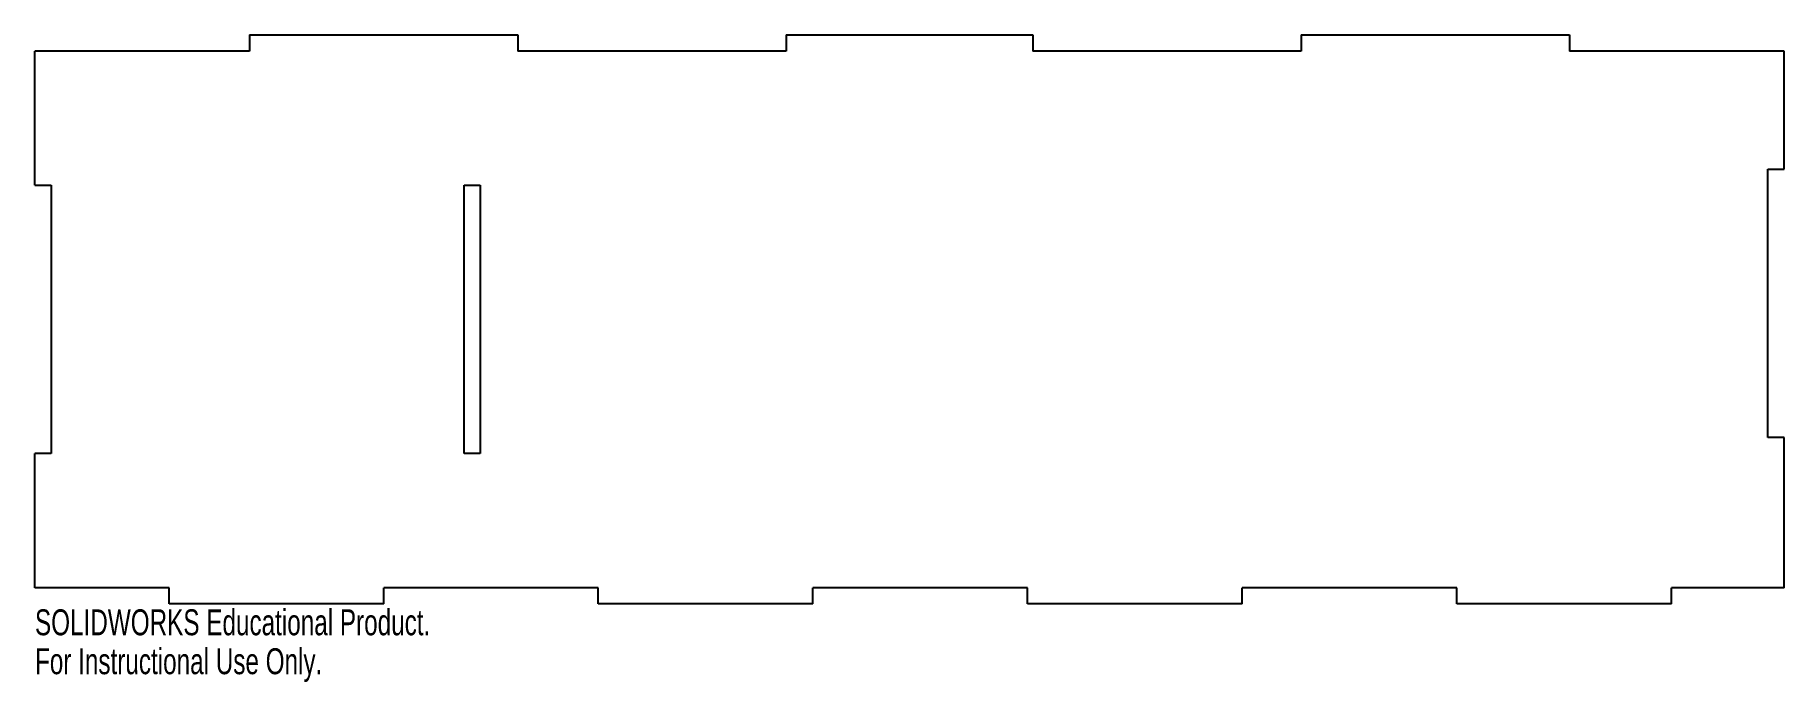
# Model space of a CAD drawing. Header units: millimetres. Extents: x -163 to 163, y -118 to 3.
import ezdxf

# ---------------------------------------------------------------- set-up
doc = ezdxf.new("R2010")
doc.units = ezdxf.units.MM
doc.styles.add('SLDTEXTSTYLE0', font='TXT', dxfattribs={"width": 0.7})

msp = doc.modelspace()

# ---------------------------------------------------------------- linework, layer by layer
at = {"color": 7, "linetype": 'Continuous', "lineweight": 25}
for p, q in [((-123, 0), (-163, 0)), ((-163, -25), (-163, 0)), ((-123, 3), (-73, 3)), ((-123, 3), (-123, 0)), ((-73, 3), (-73, 0)), ((-23, 0), (-73, 0)), ((-23, 3), (23, 3)), ((-23, 3), (-23, 0)), ((23, 3), (23, 0)), ((73, 0), (23, 0)), ((73, 3), (123, 3)), ((73, 3), (73, 0)), ((123, 3), (123, 0)), ((163, 0), (123, 0)), ((163, -22), (163, 0)), ((160, -72), (160, -22)), ((160, -22), (163, -22)), ((-163, -25), (-160, -25)), ((-160, -25), (-160, -75)), ((-83, -75), (-83, -25)), ((-83, -25), (-80, -25)), ((-80, -25), (-80, -75)), ((163, -72), (160, -72)), ((163, -100), (163, -72)), ((-160, -75), (-163, -75)), ((-163, -100), (-163, -75)), ((-80, -75), (-83, -75)), ((-138, -100), (-163, -100)), ((-138, -103), (-138, -100)), ((-98, -103), (-98, -100)), ((-58, -100), (-98, -100)), ((-58, -103), (-58, -100)), ((-18, -103), (-18, -100)), ((22, -100), (-18, -100)), ((22, -103), (22, -100)), ((62, -103), (62, -100)), ((102, -100), (62, -100)), ((102, -103), (102, -100)), ((142, -103), (142, -100)), ((163, -100), (142, -100)), ((-98, -103), (-138, -103)), ((-18, -103), (-58, -103)), ((62, -103), (22, -103)), ((142, -103), (102, -103))]:
    msp.add_line(p, q, dxfattribs=at)

# ---------------------------------------------------------------- texts
at = {"color": 7, "linetype": 'Continuous', "char_height": 4.8336, "attachment_point": 1, "style": 'SLDTEXTSTYLE0'}
for s, insert in [('SOLIDWORKS Educational Product.', (-163, -104.02)), ('For Instructional Use Only.', (-163, -111.27))]:
    msp.add_mtext(s, dxfattribs=dict(at, insert=insert))

doc.saveas('drawing.dxf')
